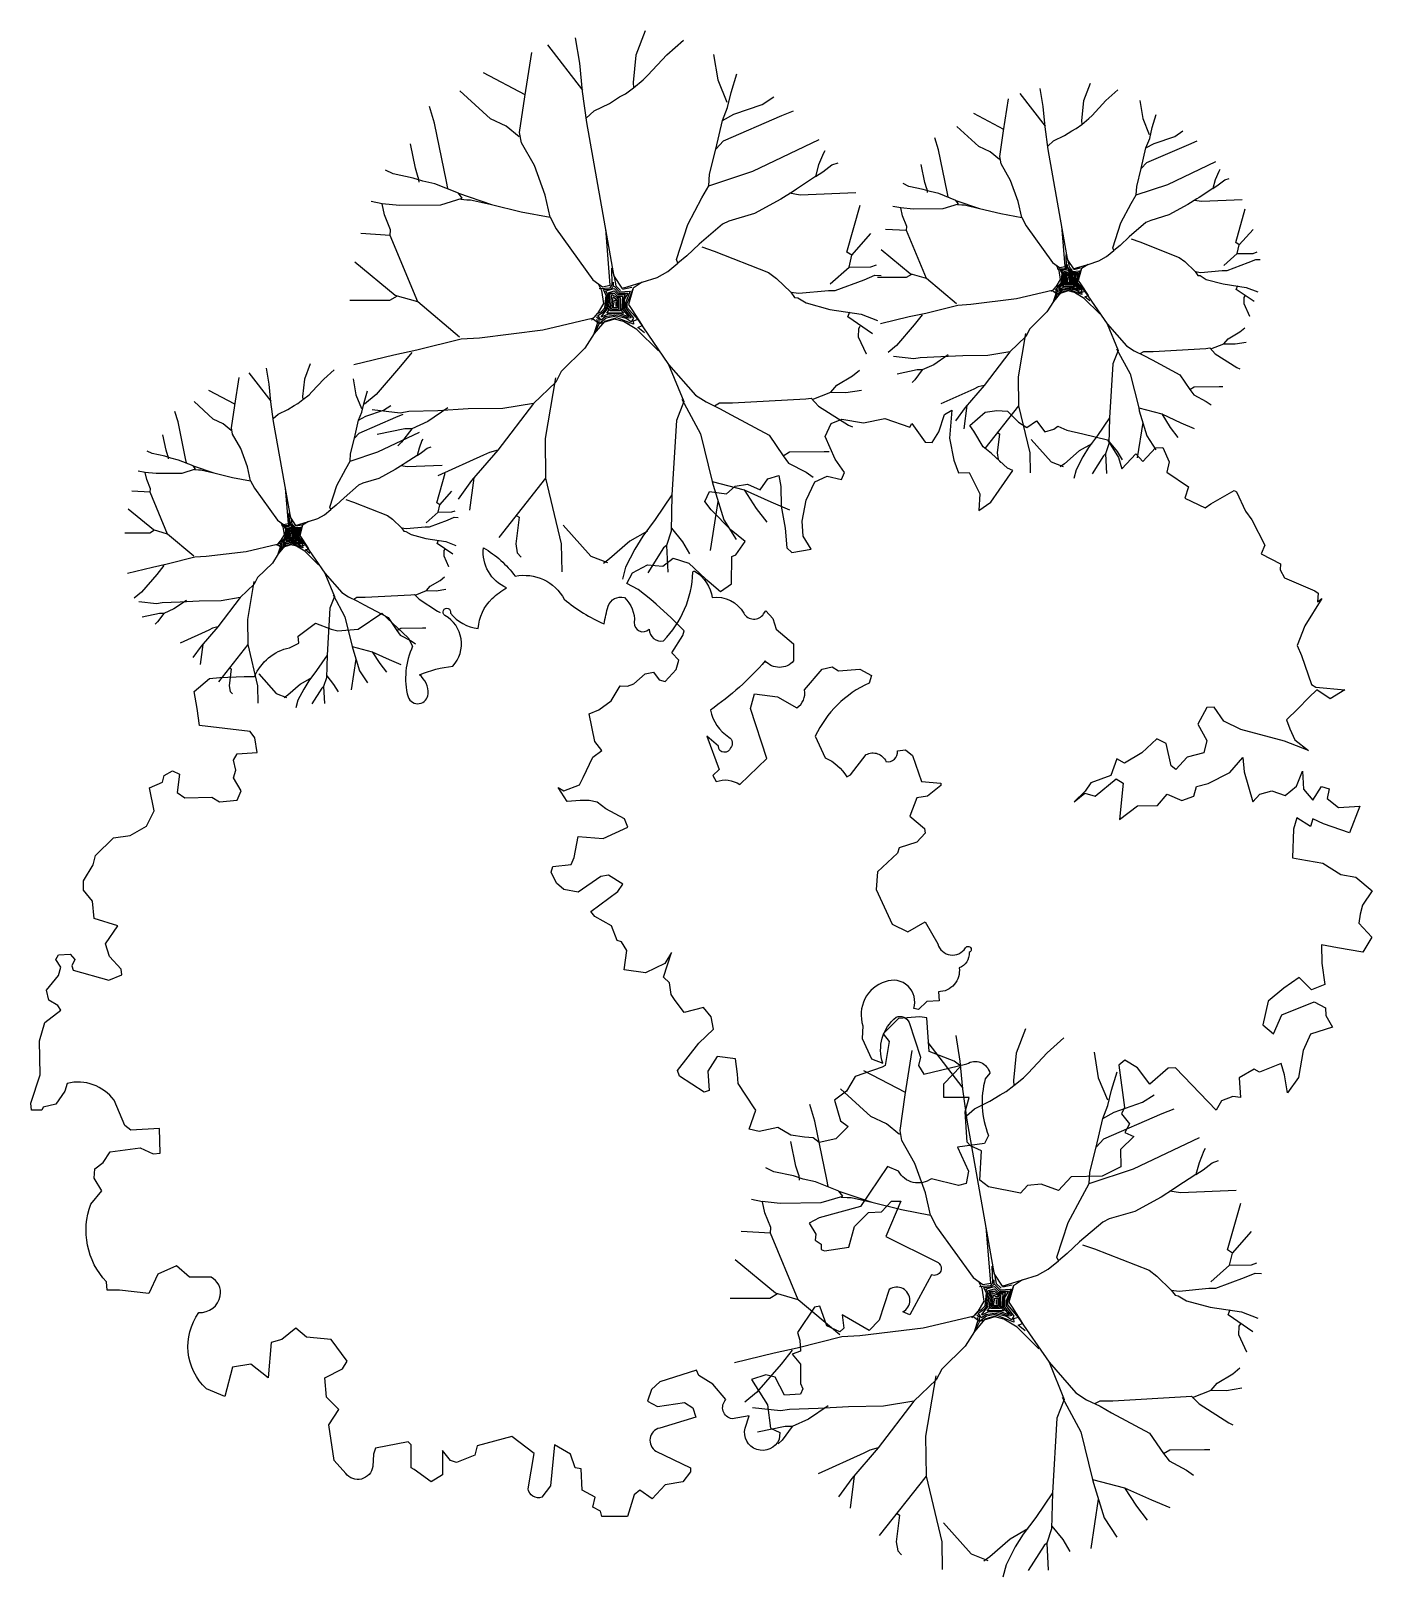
# Model space of a CAD drawing. Extents: x -65 to 116, y -35 to 21.
# Drawn here: x 74.063 to 75.473, y -16.989 to -15.363 of the extents above; entities that cross this region are included whole.
import ezdxf

# ---------------------------------------------------------------- set-up
doc = ezdxf.new("R2010")
doc.units = 0
doc.header["$LTSCALE"] = 100
doc.header["$MEASUREMENT"] = 0
doc.layers.add('P-ARVORE', color=2, linetype='CONTINUOUS')

# ---------------------------------------------------------------- blocks, each defined once
blk = doc.blocks.new('P-1061')
at = {"layer": 'P-ARVORE'}
for p, q in [((0.2, 1.94), (0.134, 1.764)), ((-0.503, 1.84), (-0.251, 1.512)), ((0.357, 1.767), (0.477, 1.874)), ((-0.27, 1.707), (-0.27, 1.707)), ((0.134, 1.764), (0.114, 1.567)), ((0.22, 1.62), (0.357, 1.767)), ((0.357, 1.767), (0.357, 1.767)), ((0.694, 1.77), (0.724, 1.587)), ((0.114, 1.567), (0.117, 1.53)), ((0.117, 1.53), (0.187, 1.587)), ((0.187, 1.587), (0.22, 1.62)), ((0.724, 1.587), (0.79, 1.427)), ((-0.056, 1.417), (0.017, 1.464)), ((0.017, 1.464), (0.06, 1.487)), ((0.06, 1.487), (0.117, 1.53)), ((1.044, 1.41), (1.127, 1.464)), ((-0.224, 1.312), (-0.166, 1.364)), ((-0.166, 1.364), (-0.056, 1.417)), ((0.757, 1.294), (0.84, 1.34)), ((0.84, 1.34), (1.044, 1.41)), ((1.184, 1.33), (1.27, 1.364)), ((0.757, 1.294), (0.757, 1.294)), ((0.764, 1.147), (1.184, 1.33)), ((0.71, 1.087), (0.764, 1.147)), ((0.977, 0.93), (1.454, 1.157)), ((0.66, 0.824), (0.977, 0.93)), ((1.427, 0.89), (1.48, 0.924)), ((1.48, 0.924), (1.544, 0.974)), ((1.544, 0.974), (1.59, 0.99)), ((1.317, 0.757), (1.24, 0.77)), ((1.717, 0.774), (1.317, 0.757)), ((1.717, 0.774), (1.717, 0.774)), ((0.804, 0.57), (0.804, 0.57)), ((0.987, 0.624), (0.987, 0.624)), ((1.69, 0.324), (1.827, 0.48)), ((-0.04, 0.23), (-0.023, 0.17)), ((-0.036, 0.11), (-0.04, 0.23)), ((0.364, 0.207), (0.437, 0.267)), ((1.534, 0.117), (1.67, 0.237)), ((1.67, 0.237), (1.69, 0.324)), ((-0.03, 0.147), (-0.03, 0.147)), ((-0.026, 0.1), (-0.026, 0.13)), ((-0.023, 0.17), (-0.01, 0.104)), ((0.18, 0.13), (0.287, 0.164)), ((0.287, 0.164), (0.364, 0.207)), ((-0.13, 0.084), (-0.05, 0.09)), ((-0.1, 0.077), (-0.046, 0.08)), ((-0.08, 0.034), (-0.1, 0.077)), ((-0.09, -0.056), (-0.08, 0.034)), ((-0.083, 0.067), (-0.023, 0.084)), ((-0.07, 0.04), (-0.083, 0.067)), ((-0.08, -0.06), (-0.07, 0.04)), ((-0.07, -0.063), (-0.06, 0.047)), ((-0.066, 0.054), (-0.023, 0.067)), ((-0.06, 0.047), (-0.066, 0.054)), ((-0.06, -0.073), (-0.05, 0.05)), ((-0.05, 0.09), (-0.036, 0.11)), ((-0.05, 0.05), (-0.023, 0.05)), ((-0.05, -0.076), (-0.04, 0.04)), ((-0.046, 0.08), (-0.026, 0.1)), ((-0.04, 0.04), (0, 0.02)), ((-0.04, -0.066), (-0.03, 0.024)), ((-0.03, 0.024), (-0.01, 0.01)), ((-0.03, -0.056), (-0.02, 0)), ((-0.023, 0.1), (0.017, 0.06)), ((-0.023, 0.084), (0.01, 0.05)), ((-0.023, 0.067), (0.004, 0.04)), ((-0.023, 0.05), (0, 0.03)), ((-0.02, 0), (0, 0)), ((-0.01, 0.104), (0.024, 0.07)), ((-0.01, 0.01), (0.01, 0.01)), ((0, 0.03), (0.037, 0.03)), ((0, 0.02), (0.02, 0.02)), ((0, 0), (0, -0.056)), ((0.004, 0.04), (0.057, 0.04)), ((0.01, 0.05), (0.077, 0.05)), ((0.01, 0.01), (0.01, -0.066)), ((0.017, 0.06), (0.094, 0.064)), ((0.02, 0.02), (0.02, -0.076)), ((0.037, 0.03), (0.03, -0.076)), ((0.037, 0.08), (0.104, 0.094)), ((0.057, 0.04), (0.04, -0.003)), ((0.077, 0.05), (0.05, 0.004)), ((0.05, 0.004), (0.05, -0.063)), ((0.094, 0.064), (0.06, -0.02)), ((0.087, 0.02), (0.07, -0.023)), ((0.114, 0.087), (0.087, 0.02)), ((-0.163, -0.123), (-0.143, -0.096)), ((-0.143, -0.096), (-0.116, -0.083)), ((-0.14, -0.11), (-0.1, -0.083)), ((-0.116, -0.143), (-0.14, -0.11)), ((-0.116, -0.083), (-0.09, -0.056)), ((-0.116, -0.12), (-0.07, -0.063)), ((-0.07, -0.103), (-0.11, -0.12)), ((-0.1, -0.083), (-0.08, -0.06)), ((0.007, -0.106), (-0.086, -0.12)), ((-0.076, -0.093), (-0.06, -0.073)), ((0.047, -0.093), (-0.076, -0.093)), ((0.014, -0.096), (-0.07, -0.103)), ((0.02, -0.076), (-0.05, -0.076)), ((0.01, -0.066), (-0.04, -0.066)), ((0, -0.056), (-0.03, -0.056)), ((-0.01, -0.01), (-0.01, -0.046)), ((0.084, -0.13), (0.007, -0.106)), ((0.084, -0.12), (0.014, -0.096)), ((0.03, -0.076), (0.047, -0.093)), ((0.04, -0.003), (0.04, -0.07)), ((0.04, -0.07), (0.084, -0.12)), ((0.05, -0.063), (0.1, -0.126)), ((0.06, -0.02), (0.06, -0.056)), ((0.06, -0.056), (0.117, -0.13)), ((0.07, -0.023), (0.07, -0.05)), ((0.07, -0.05), (0.147, -0.14)), ((-0.093, -0.153), (-0.166, -0.24)), ((-0.166, -0.24), (-0.14, -0.16)), ((-0.13, -0.14), (-0.15, -0.123)), ((-0.14, -0.16), (-0.146, -0.14)), ((-0.08, -0.13), (-0.13, -0.17)), ((-0.13, -0.17), (-0.13, -0.14)), ((-0.086, -0.12), (-0.116, -0.143)), ((-0.11, -0.12), (-0.113, -0.123)), ((-0.003, -0.126), (-0.093, -0.153)), ((-0.006, -0.116), (-0.08, -0.13)), ((0.064, -0.133), (-0.006, -0.116)), ((0.117, -0.173), (-0.003, -0.126)), ((0.087, -0.176), (0.044, -0.153)), ((0.1, -0.156), (0.064, -0.133)), ((0.1, -0.126), (0.084, -0.13)), ((0.117, -0.13), (0.1, -0.156)), ((0.147, -0.14), (0.114, -0.15)), ((0.114, -0.15), (0.117, -0.173)), ((0.147, -0.196), (0.18, -0.183)), ((0.197, -0.236), (0.147, -0.196))]:
    blk.add_line(p, q, dxfattribs=at)
for points in [[(-0.483, 0.597), (-0.52, 0.757), (-0.596, 0.97), (-0.69, 1.134), (-0.703, 1.207), (-0.666, 1.464), (-0.616, 1.784)], [(-0.023, 0.17), (-0.22, 1.28), (-0.25, 1.504), (-0.27, 1.707), (-0.3, 1.89)], [(-0.663, 1.48), (-0.963, 1.637)], [(1.494, 1.077), (1.484, 1.06), (1.45, 0.974), (1.427, 0.89), (1.29, 0.8), (1.267, 0.784), (1.177, 0.727), (1.177, 0.727), (0.987, 0.624), (0.804, 0.57), (0.757, 0.547), (0.59, 0.404), (0.5, 0.32), (0.437, 0.267), (0.427, 0.294), (0.507, 0.544), (0.61, 0.737), (0.66, 0.824), (0.66, 0.824), (0.664, 0.907), (0.71, 1.087), (0.757, 1.294), (0.794, 1.387), (0.82, 1.497), (0.86, 1.63)], [(-0.706, 1.177), (-0.8, 1.254), (-0.913, 1.307), (-1.133, 1.507)], [(-1.22, 0.804), (-1.23, 0.854), (-1.316, 1.274), (-1.353, 1.394)], [(-1.433, 0.884), (-1.453, 0.95), (-1.453, 0.95), (-1.49, 1.127)], [(-1.696, 0.697), (-1.566, 0.684), (-1.27, 0.687), (-1.116, 0.734), (-1.143, 0.77), (-1.313, 0.837), (-1.4, 0.857), (-1.47, 0.88), (-1.613, 0.91), (-1.67, 0.937)], [(-1.433, 0.884), (-1.43, 0.85)], [(-1.636, 0.467), (-1.633, 0.507), (-1.676, 0.614), (-1.693, 0.694), (-1.773, 0.71)], [(-1.143, 0.77), (-0.906, 0.69), (-0.693, 0.637), (-0.483, 0.597)], [(-1.126, 0.727), (-1.083, 0.724), (-1.056, 0.724), (-0.906, 0.69)], [(1.69, 0.324), (1.654, 0.347), (1.75, 0.684)], [(-0.483, 0.597), (-0.44, 0.514), (-0.176, 0.147), (-0.106, 0.097), (-0.05, 0.107), (-0.05, 0.107), (-0.083, 0.514)], [(-1.436, -0.013), (-1.636, 0.467), (-1.846, 0.48)], [(0.61, 0.384), (0.697, 0.354), (1.09, 0.2), (1.147, 0.157), (1.25, 0.057), (1.307, 0.05), (1.52, 0.07), (1.57, 0.07), (1.777, 0.147), (1.854, 0.18), (1.9, 0.177)], [(-1.136, -0.266), (-1.436, -0.013), (-1.6, 0.034), (-1.89, 0.274)], [(1.67, 0.237), (1.827, 0.24), (1.867, 0.254)], [(-0.136, 0.114), (-0.113, 0.07), (-0.1, -0.023), (-0.143, -0.096), (-0.186, -0.143)], [(-0.023, 0.17), (0.032, 0.086), (0.071, 0.097), (0.18, 0.13)], [(0.18, 0.13), (0.114, 0.087), (0.08, -0.03), (0.104, -0.066), (0.18, -0.183)], [(-1.586, 0.03), (-1.64, -0.003), (-1.926, -0.003), (-1.926, -0.003)], [(1.25, 0.057), (1.277, 0.02), (1.3, 0.017), (1.36, -0.02), (1.53, -0.066), (1.757, -0.1), (1.874, -0.146)], [(1.837, -0.243), (1.66, -0.12), (1.674, -0.083)], [(-0.13, -0.17), (-0.18, -0.133), (-0.536, -0.216), (-0.993, -0.273), (-1.123, -0.28), (-1.443, -0.36), (-1.61, -0.396), (-1.896, -0.466)], [(0.297, -0.366), (0.14, -0.21), (0.044, -0.153), (-0.02, -0.136), (-0.13, -0.17), (-0.166, -0.24), (-0.233, -0.346), (-0.233, -0.346), (-0.403, -0.513), (-0.443, -0.59), (-0.603, -0.743), (-0.823, -0.78), (-1.073, -0.783), (-1.293, -0.796), (-1.5, -0.803), (-1.563, -0.813), (-1.766, -0.79)], [(0.147, -0.14), (0.37, -0.463), (0.48, -0.73), (0.427, -0.866), (0.427, -0.866), (0.394, -1.403), (0.274, -1.58), (0.184, -1.7), (0.127, -1.793), (0.06, -1.923), (0.037, -2.01)], [(1.794, -0.39), (1.794, -0.39), (1.737, -0.266), (1.74, -0.203), (1.75, -0.186)], [(-1.48, -0.376), (-1.56, -0.476), (-1.736, -0.68), (-1.82, -0.75)], [(0.37, -0.463), (0.564, -0.683), (0.64, -0.733), (0.737, -0.78), (0.82, -0.826), (1.094, -0.973), (1.094, -0.973), (1.194, -1.12), (1.234, -1.173), (1.36, -1.24), (1.41, -1.276)], [(1.537, -0.663), (1.58, -0.613), (1.694, -0.546), (1.744, -0.503)], [(-0.446, -0.56), (-0.52, -0.996), (-0.516, -1.283), (-0.853, -1.71)], [(1.404, -0.716), (1.537, -0.663), (1.647, -0.666), (1.759, -0.648)], [(-1.22, -0.776), (-1.363, -0.873), (-1.48, -0.926), (-1.553, -1.023), (-1.58, -1.05)], [(-0.603, -0.743), (-0.86, -1.08), (-0.92, -1.096), (-0.963, -1.117), (-1.293, -1.266)], [(0.464, -0.713), (0.6, -0.963), (0.684, -1.306), (0.69, -1.333), (0.767, -1.583), (0.857, -1.723)], [(0.7, -0.76), (0.737, -0.74), (0.83, -0.74), (1.357, -0.71), (1.397, -0.706), (1.45, -0.763), (1.664, -0.9), (1.694, -0.913)], [(-1.48, -0.926), (-1.53, -0.926), (-1.73, -0.967)], [(-0.86, -1.08), (-1.05, -1.3), (-1.146, -1.433)], [(1.194, -1.12), (1.24, -1.093), (1.49, -1.09), (1.527, -1.09)], [(-1.033, -1.28), (-1.063, -1.513)], [(-0.516, -1.283), (-0.403, -1.756), (-0.4, -1.956)], [(0.684, -1.306), (0.914, -1.366), (1, -1.5), (1.077, -1.6)], [(0.394, -1.403), (0.387, -1.663), (0.354, -1.766), (0.364, -1.96)], [(0.914, -1.366), (1.107, -1.453), (1.24, -1.51)], [(-0.723, -1.553), (-0.706, -1.563), (-0.73, -1.756), (-0.72, -1.82), (-0.693, -1.85)], [(0.724, -1.45), (0.67, -1.803), (0.67, -1.803)], [(-0.39, -1.62), (-0.39, -1.62), (-0.19, -1.843), (-0.07, -1.89)], [(0.217, -1.663), (0.09, -1.736), (-0.056, -1.863), (-0.1, -1.896)], [(0.39, -1.643), (0.47, -1.74), (0.52, -1.826)], [(0.354, -1.766), (0.334, -1.783), (0.22, -1.963)]]:
    blk.add_lwpolyline(points, dxfattribs=at)
blk = doc.blocks.new('P-1713')
at = {"layer": 'P-ARVORE'}
blk.add_lwpolyline([(0.3415, 0.0354), (0.3527, 0.0445), (0.3635, 0.0415), (0.3857, 0.0596), (0.3929, 0.055), (0.3891, 0.0167), (0.408, 0.0311), (0.4293, 0.0317), (0.4394, 0.0436), (0.4546, 0.0367), (0.4673, 0.0413), (0.4702, 0.0515), (0.4825, 0.0546), (0.5053, 0.0663), (0.5053, 0.0663), (0.5189, 0.082), (0.5202, 0.067), (0.5294, 0.0354), (0.5368, 0.0435), (0.5492, 0.0468), (0.5633, 0.0419), (0.5753, 0.0517), (0.5817, 0.0677), (0.5827, 0.0486), (0.5923, 0.0373), (0.6015, 0.0514), (0.6096, 0.049), (0.6074, 0.0388), (0.6194, 0.0293), (0.6417, 0.031), (0.6308, 0.0029), (0.6037, 0.0124), (0.5926, 0.0175), (0.5899, 0.0094), (0.5757, 0.0184), (0.572, 0.0068), (0.5712, -0.0234), (0.5788, -0.025), (0.6028, -0.0292), (0.6217, -0.041), (0.6376, -0.0438), (0.6547, -0.0582), (0.6448, -0.0732), (0.6422, -0.0826), (0.6409, -0.0923), (0.6543, -0.1069), (0.6451, -0.1226), (0.6182, -0.1182), (0.6017, -0.1151), (0.6018, -0.1341), (0.605, -0.1566), (0.5909, -0.1623), (0.5779, -0.1493), (0.5621, -0.1604), (0.5454, -0.1744), (0.5398, -0.199), (0.5512, -0.2085), (0.5597, -0.1885), (0.594, -0.1748), (0.6058, -0.1813), (0.6062, -0.1892), (0.613, -0.2014), (0.59, -0.2088), (0.5821, -0.2261), (0.5773, -0.2544), (0.5659, -0.2705), (0.5628, -0.2516), (0.559, -0.2398), (0.5365, -0.2488), (0.5306, -0.2458), (0.5151, -0.2549), (0.5165, -0.2757), (0.5082, -0.2745), (0.4963, -0.2792), (0.4907, -0.289), (0.4482, -0.2442), (0.4403, -0.2446), (0.421, -0.2616), (0.408, -0.2443), (0.3949, -0.2361), (0.3884, -0.2416), (0.3943, -0.2862), (0.3913, -0.2928), (0.3998, -0.3031), (0.3949, -0.3124), (0.4043, -0.3164), (0.3903, -0.3302), (0.3905, -0.3484), (0.3709, -0.3584), (0.3382, -0.359), (0.325, -0.3732), (0.3069, -0.3665), (0.3069, -0.3665), (0.2925, -0.3681), (0.285, -0.3761), (0.2514, -0.3694), (0.2424, -0.3626), (0.244, -0.3317), (0.2326, -0.3265), (0.2289, -0.3226), (0.227, -0.2906), (0.2312, -0.2755), (0.2045, -0.2754), (0.2044, -0.2612), (0.2224, -0.2425), (0.2153, -0.2373), (0.1892, -0.2273), (0.1865, -0.1917), (0.1794, -0.1908), (0.1567, -0.1925), (0.1409, -0.2087), (0.147, -0.2166), (0.1427, -0.242), (0.1397, -0.2437), (0.1114, -0.2534), (0.1023, -0.269), (0.0897, -0.2785), (0.0959, -0.2999), (0.1041, -0.3059), (0.0911, -0.3189), (0.0736, -0.3229), (0.0673, -0.3178), (0.0581, -0.3171), (0.0435, -0.3151), (0.0299, -0.3069), (0.0102, -0.3113), (-0.0001, -0.309), (0.0069, -0.2888), (0.0052, -0.2865), (-0.0116, -0.2608), (-0.0124, -0.251), (-0.0144, -0.235), (-0.0339, -0.2323), (-0.0437, -0.2479), (-0.0423, -0.268), (-0.0476, -0.27), (-0.0735, -0.2531), (-0.0754, -0.2471), (-0.0532, -0.2184), (-0.0376, -0.2037), (-0.04, -0.1906), (-0.048, -0.181), (-0.0684, -0.186), (-0.0786, -0.1725), (-0.0821, -0.1672), (-0.0838, -0.1549), (-0.0902, -0.1491), (-0.0817, -0.1232), (-0.0888, -0.1345), (-0.1092, -0.1444), (-0.1314, -0.1413), (-0.1286, -0.1211), (-0.1343, -0.1119), (-0.139, -0.1106), (-0.1447, -0.095), (-0.1624, -0.0853), (-0.1666, -0.0799), (-0.1382, -0.059), (-0.1329, -0.0513), (-0.1479, -0.0416), (-0.156, -0.0432), (-0.18, -0.0596), (-0.1951, -0.0568), (-0.2027, -0.0501), (-0.2083, -0.0387), (-0.2066, -0.0326), (-0.1872, -0.0304), (-0.1841, -0.023), (-0.1798, -0.0011), (-0.1798, -0.0011), (-0.1538, -0.0032), (-0.1538, -0.0032), (-0.1276, 0.0086), (-0.1312, 0.0176), (-0.1509, 0.0281), (-0.1599, 0.0351), (-0.1682, 0.0369), (-0.1779, 0.0367), (-0.1916, 0.0359), (-0.2008, 0.0505), (-0.1949, 0.0469), (-0.1786, 0.0531), (-0.1745, 0.0611), (-0.1646, 0.0823), (-0.1551, 0.0895), (-0.1623, 0.099), (-0.1682, 0.128), (-0.1583, 0.1323), (-0.1451, 0.1417), (-0.1358, 0.1573), (-0.1282, 0.1569), (-0.1215, 0.1596), (-0.1094, 0.17), (-0.1007, 0.1716), (-0.0946, 0.1637), (-0.0885, 0.162), (-0.077, 0.1746), (-0.0742, 0.1842), (-0.0816, 0.1922), (-0.07, 0.2103), (-0.0684, 0.2151), (-0.0822, 0.2289), (-0.0978, 0.2432), (-0.1035, 0.2482), (-0.1169, 0.2585), (-0.1287, 0.265), (-0.1229, 0.2763), (-0.1069, 0.2847), (-0.0908, 0.2831), (-0.0799, 0.2915), (-0.0636, 0.2865), (-0.046, 0.2699), (-0.0422, 0.2666), (-0.0303, 0.2565), (-0.0186, 0.2646), (-0.0182, 0.2935), (-0.0143, 0.2951), (-0.0045, 0.3092), (-0.0192, 0.3212), (-0.0402, 0.3426), (-0.0468, 0.3511), (-0.0417, 0.3618), (-0.0239, 0.3594), (-0.0149, 0.3672), (-0.0019, 0.3696), (0.0115, 0.3636), (0.0194, 0.3752), (0.0311, 0.3784), (0.0331, 0.3669), (0.0336, 0.3463), (0.0377, 0.3233), (0.0396, 0.3025), (0.0447, 0.2975), (0.0649, 0.3011), (0.0568, 0.3149), (0.0556, 0.3305), (0.0599, 0.3526), (0.069, 0.3719), (0.0819, 0.3777), (0.0969, 0.3744), (0.1, 0.3816), (0.0901, 0.3957), (0.0798, 0.4197), (0.0859, 0.4331), (0.0972, 0.4379), (0.1199, 0.4339), (0.1426, 0.4386), (0.1689, 0.4292), (0.1707, 0.4332), (0.1849, 0.4136), (0.1921, 0.4133), (0.1991, 0.4244), (0.2052, 0.4426), (0.2129, 0.4472), (0.2103, 0.4179), (0.2149, 0.3946), (0.22, 0.3812), (0.2313, 0.3818), (0.2424, 0.3591), (0.2414, 0.3416), (0.2539, 0.3505), (0.2626, 0.3632), (0.2769, 0.3839), (0.2715, 0.3861), (0.2547, 0.4018), (0.2457, 0.4088), (0.236, 0.425), (0.2318, 0.4311), (0.248, 0.4451), (0.2603, 0.447), (0.2714, 0.4461), (0.2831, 0.4345), (0.2917, 0.4291), (0.3018, 0.4362), (0.3107, 0.4243), (0.3202, 0.4273), (0.3243, 0.4303), (0.3337, 0.4262), (0.3507, 0.4224), (0.3767, 0.416), (0.3881, 0.3975), (0.3916, 0.3856), (0.4065, 0.4013), (0.4138, 0.3931), (0.427, 0.4076), (0.4349, 0.408), (0.4413, 0.3929), (0.4389, 0.382), (0.4616, 0.3668), (0.4578, 0.3546), (0.4791, 0.3446), (0.4851, 0.3487), (0.5098, 0.3628), (0.5123, 0.3612), (0.5216, 0.3409), (0.5282, 0.3321), (0.5282, 0.3321), (0.5421, 0.3054), (0.538, 0.2962), (0.5584, 0.2856), (0.5581, 0.2792), (0.5627, 0.2708), (0.5627, 0.2708), (0.5947, 0.2572), (0.5979, 0.2547), (0.5973, 0.2456), (0.602, 0.2492), (0.5839, 0.2206), (0.5761, 0.1999), (0.5804, 0.1893), (0.591, 0.1588), (0.5955, 0.1561), (0.6262, 0.1533), (0.6108, 0.1436), (0.5965, 0.1532), (0.5882, 0.1452), (0.5768, 0.1332), (0.5646, 0.1216), (0.5682, 0.112), (0.5736, 0.1006), (0.5877, 0.0894), (0.5628, 0.0992), (0.5166, 0.1113), (0.4988, 0.1201), (0.4887, 0.1349), (0.4809, 0.1347), (0.4714, 0.1169), (0.4811, 0.0999), (0.4779, 0.087), (0.4603, 0.0825), (0.4485, 0.0693), (0.4436, 0.0734), (0.4383, 0.0968), (0.4284, 0.1017), (0.4128, 0.0869), (0.3944, 0.076), (0.3865, 0.0806), (0.3799, 0.0631), (0.3591, 0.0554), (0.353, 0.0465), (0.3415, 0.0354)], dxfattribs=at)
blk.add_lwpolyline([(-0.5565, 0.1661), (-0.5311, 0.1671), (-0.52, 0.1671, -0.241267), (-0.4835, 0.1975), (-0.4736, 0.2023), (-0.4744, 0.2095), (-0.4559, 0.2234), (-0.4396, 0.2168), (-0.4324, 0.2151), (-0.4324, 0.2151), (-0.4112, 0.2168), (-0.3862, 0.2338), (-0.3588, 0.2079), (-0.3588, 0.2079), (-0.3539, 0.1991, 0.173621), (-0.3588, 0.1457, 0.819804), (-0.3377, 0.1489, 0.238583), (-0.3467, 0.169, -0.071987), (-0.3117, 0.178, 0.4819), (-0.32, 0.2314, -2.033354), (-0.3141, 0.2338, 0.200291), (-0.285, 0.2176, -0.184711), (-0.2704, 0.2491, -0.06616), (-0.2551, 0.2605, -0.3357), (-0.2794, 0.3025, -0.100882), (-0.2462, 0.2727, -0.328139), (-0.1945, 0.2484, 0.072455), (-0.1525, 0.2224, -0.04539), (-0.1483, 0.2411, -0.409035), (-0.1313, 0.2501, -0.231707), (-0.1209, 0.2241, 0.688344), (-0.1054, 0.2168, 0.463342), (-0.0901, 0.2047, 0.184456), (-0.0593, 0.2768, -0.713964), (-0.0568, 0.2775, -0.221181), (-0.0391, 0.2501, -0.314247), (-0.0058, 0.2338, 0.565236), (0.015, 0.2331), (0.0175, 0.2363), (0.0247, 0.2282), (0.0281, 0.2168), (0.0466, 0.2015), (0.0466, 0.1836, -0.457949), (0.0167, 0.1836, -0.060847), (-0.0408, 0.1319, 0.212505), (-0.0214, 0.1035, -0.463173), (-0.0197, 0.0923, -0.876877), (-0.0325, 0.0938), (-0.0447, 0.1044), (-0.0318, 0.0695), (-0.0384, 0.0632), (-0.035, 0.0566, -0.248601), (-0.01, 0.0535), (0.0184, 0.0809), (0.0014, 0.1336), (0.0053, 0.1489), (0.0296, 0.1457), (0.05, 0.1343, 0.31059), (0.058, 0.153), (0.0767, 0.1748), (0.0871, 0.1773), (0.0937, 0.1731), (0.1163, 0.1748), (0.1284, 0.1683), (0.126, 0.1603, 0.178742), (0.0694, 0.1044), (0.0798, 0.0816, -0.164562), (0.1024, 0.0615), (0.1065, 0.0639), (0.1228, 0.085, -0.443973), (0.1437, 0.0777, 0.51332), (0.1558, 0.0889), (0.1641, 0.0899), (0.1714, 0.084), (0.1811, 0.0566), (0.2012, 0.0549), (0.2012, 0.0525), (0.1874, 0.0413), (0.1762, 0.0396), (0.1689, 0.0202), (0.1842, 0.0073), (0.185, 0.0025), (0.1762, -0.0072), (0.1575, -0.0131), (0.1558, -0.0186), (0.1349, -0.0381), (0.1332, -0.0567), (0.1502, -0.0932), (0.1665, -0.1012), (0.185, -0.0907), (0.1981, -0.114, 0.65472), (0.2272, -0.1182, -1.420327), (0.2311, -0.123, -0.331438), (0.2206, -0.1393, -0.460688), (0.1988, -0.1643), (0.1995, -0.174), (0.1867, -0.1747), (0.1777, -0.183), (0.1728, -0.182, 0.634345), (0.143, -0.1538, 0.42075), (0.1194, -0.2), (0.1187, -0.2136), (0.1284, -0.2347), (0.1405, -0.2395, -0.317469), (0.1544, -0.191, -0.414214), (0.168, -0.1966), (0.1801, -0.233), (0.1777, -0.242), (0.1835, -0.2509), (0.2286, -0.2403, -0.529528), (0.2529, -0.25), (0.2481, -0.2558, 0.163749), (0.2515, -0.3155), (0.2473, -0.3238), (0.2189, -0.3277), (0.2303, -0.3529), (0.2279, -0.3658), (0.2199, -0.3682), (0.1915, -0.3609, -0.454874), (0.1568, -0.3529), (0.1454, -0.348), (0.117, -0.39), (0.0733, -0.4022), (0.0629, -0.4078), (0.0701, -0.4192), (0.0694, -0.4257), (0.0757, -0.4296), (0.0757, -0.4354), (0.0791, -0.4369), (0.1048, -0.433), (0.1107, -0.4112), (0.1252, -0.3966), (0.1388, -0.3956), (0.1495, -0.3845), (0.1592, -0.3845), (0.1437, -0.4216), (0.1971, -0.4483, -0.998765), (0.1915, -0.4621), (0.1689, -0.5041), (0.1614, -0.501, 1.066056), (0.1471, -0.4774), (0.1364, -0.5097), (0.126, -0.5204), (0.0976, -0.5041), (0.0993, -0.518), (0.0951, -0.5219), (0.0815, -0.5155), (0.0743, -0.4951), (0.0684, -0.4961), (0.0507, -0.5228), (0.0531, -0.5308), (0.0539, -0.5422), (0.0451, -0.5454), (0.0539, -0.5558), (0.0539, -0.5762), (0.0563, -0.5818), (0.0539, -0.5874), (0.0369, -0.5884), (0.0272, -0.5697), (0.0175, -0.5672), (0.0022, -0.5721), (0.0192, -0.5988), (0.0223, -0.6231), (0.032, -0.6279), (0.0313, -0.6352, -0.924966), (-0.0044, -0.6231), (-0.0003, -0.6102), (-0.018, -0.6134, -0.613567), (-0.0245, -0.5932), (-0.0384, -0.577), (-0.0529, -0.568), (-0.0554, -0.5624), (-0.0942, -0.5745), (-0.1029, -0.5825), (-0.1071, -0.5947), (-0.0966, -0.6005), (-0.0682, -0.5964), (-0.0593, -0.602), (-0.0561, -0.6117), (-0.0942, -0.6231, 0.675596), (-0.0981, -0.6474), (-0.0617, -0.6651), (-0.0617, -0.6692), (-0.0699, -0.6796), (-0.0884, -0.683), (-0.1022, -0.6976), (-0.1151, -0.6886), (-0.1209, -0.6935), (-0.1282, -0.716), (-0.1549, -0.716), (-0.1564, -0.7105), (-0.1646, -0.7063), (-0.1622, -0.6959), (-0.1758, -0.6886), (-0.1767, -0.666), (-0.1831, -0.6651), (-0.1879, -0.6505), (-0.2049, -0.6408), (-0.209, -0.6838), (-0.218, -0.6959, -0.466507), (-0.2326, -0.6869), (-0.226, -0.6498), (-0.2496, -0.6321), (-0.286, -0.6418), (-0.2884, -0.6515), (-0.3078, -0.6595), (-0.3141, -0.6571), (-0.3224, -0.6466), (-0.3224, -0.6724), (-0.3345, -0.6796), (-0.3522, -0.6668), (-0.3554, -0.6651), (-0.3554, -0.6408), (-0.3588, -0.6376), (-0.3928, -0.6442), (-0.3952, -0.6505), (-0.3959, -0.6636, -0.666205), (-0.4243, -0.6709), (-0.4365, -0.6571), (-0.4421, -0.6199), (-0.4316, -0.6037), (-0.4445, -0.5908), (-0.4462, -0.5704), (-0.4275, -0.5607), (-0.4226, -0.5527), (-0.4396, -0.5301), (-0.4656, -0.5277), (-0.4768, -0.518), (-0.4913, -0.5301), (-0.5028, -0.5333), (-0.5059, -0.5704), (-0.5239, -0.5558), (-0.5433, -0.5592), (-0.5513, -0.5898), (-0.5707, -0.5818, -0.377852), (-0.5787, -0.5017, 0.377569), (-0.5562, -0.484, 0.335227), (-0.5659, -0.4646), (-0.5659, -0.4646), (-0.5884, -0.4646), (-0.6023, -0.4524), (-0.6217, -0.4612), (-0.6217, -0.4612), (-0.6314, -0.4816), (-0.6622, -0.4782), (-0.6751, -0.4782), (-0.6758, -0.4694, -0.287376), (-0.6921, -0.3876), (-0.6807, -0.3738), (-0.6889, -0.3602), (-0.688, -0.3505), (-0.6792, -0.3439), (-0.6719, -0.3325), (-0.6404, -0.3286), (-0.6266, -0.3349), (-0.6193, -0.3342), (-0.62, -0.3082), (-0.6501, -0.3099), (-0.6564, -0.3051), (-0.6678, -0.2784, 0.302168), (-0.7171, -0.2607), (-0.7195, -0.2687), (-0.7292, -0.2825), (-0.7423, -0.2857), (-0.7438, -0.2888), (-0.7545, -0.2888), (-0.7552, -0.2815), (-0.7455, -0.2517), (-0.7462, -0.216), (-0.7406, -0.1966), (-0.7237, -0.1837), (-0.7268, -0.1788), (-0.7365, -0.1733), (-0.7389, -0.1626), (-0.7261, -0.1473), (-0.7237, -0.1383), (-0.7292, -0.1303), (-0.7261, -0.1254), (-0.7139, -0.1247), (-0.7091, -0.1303), (-0.7122, -0.1369), (-0.7108, -0.1417), (-0.6734, -0.1521), (-0.6598, -0.1466), (-0.6605, -0.1407), (-0.6727, -0.1271), (-0.6768, -0.114), (-0.6637, -0.0949), (-0.6889, -0.0873), (-0.6904, -0.0689), (-0.7001, -0.0575), (-0.7001, -0.0478), (-0.6897, -0.0308), (-0.6872, -0.0211), (-0.6685, -0.0024), (-0.6508, 0.0001), (-0.6338, 0.0098), (-0.6258, 0.0258), (-0.6307, 0.0501), (-0.6168, 0.0559), (-0.6151, 0.0632), (-0.6064, 0.068), (-0.5991, 0.0646), (-0.6016, 0.0452), (-0.5933, 0.0396), (-0.5651, 0.0404), (-0.5651, 0.0404), (-0.5569, 0.0355), (-0.5384, 0.0372), (-0.5343, 0.0469), (-0.5423, 0.0607), (-0.5399, 0.0688), (-0.5423, 0.0792), (-0.5384, 0.0857), (-0.5173, 0.0874), (-0.5197, 0.1027), (-0.5246, 0.1093), (-0.578, 0.1156), (-0.5804, 0.1336), (-0.5836, 0.1513), (-0.5676, 0.1651)], format="xyb", close=True, dxfattribs=at)
for p, xscale, yscale, zscale in [((-0.1388, 0.5629), 0.1459861816511238, 0.1459861816511238, 0.1459861816511238), ((0.3374, 0.5869), 0.1051635514693824, 0.1051635514693824, 0.1051635514693824), ((-0.48, 0.3182), 0.09156510584277823, 0.09156510584277823, 0.09156510584277823), ((0.2611, -0.4864), 0.1459861816511238, 0.1459861816511238, 0.1459861816511238)]:
    blk.add_blockref('P-1061', p, dxfattribs=dict(at, xscale=xscale, yscale=yscale, zscale=zscale))

msp = doc.modelspace()

# ---------------------------------------------------------------- block references
at = {"layer": 'P-ARVORE', "linetype": 'CONTINUOUS'}
msp.add_blockref('P-1713', (74.8186, -16.2095), dxfattribs=at)

doc.saveas('drawing.dxf')
